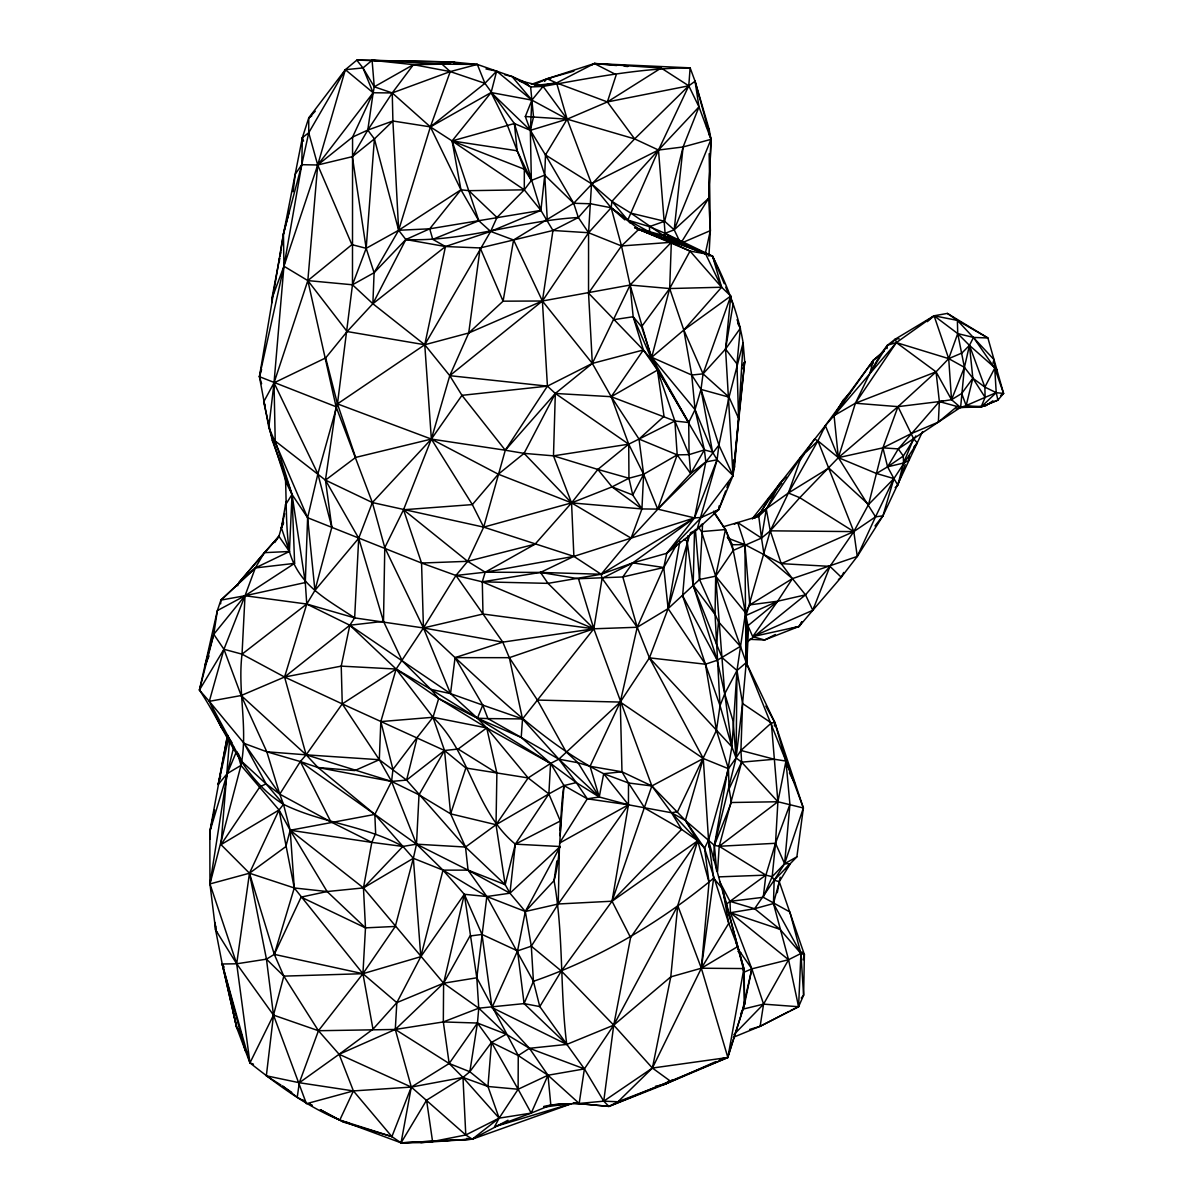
<?xml version="1.0" encoding="UTF-8"?>
<svg xmlns="http://www.w3.org/2000/svg" width="1203" height="1203" viewBox="0 0 1203 1203"><rect width="100%" height="100%" fill="white"/><g stroke="black" fill="none" stroke-linecap="round" stroke-linejoin="round"><path stroke-width="1.5" d="M719.755 881.814L729.995 901.348L730.416 912.701L751.845 968.851L744.522 1004.325L727.86 1057.497L664.612 1084.369L608.929 1106.399L603.741 1101.166L584.402 1068.911L539.786 1006.58L533.425 981.317L531.305 946.19L525.32 911.498L509.952 893.197L468.057 870.13L416.494 844.175L374.84 814.416L318.013 767.544L306.148 754.837L284.57 677.033L306.765 604.041L314.93 590.432L307.622 517.726L292.028 494.463L286.404 482.929L268.825 427.381L259.427 376.674L283.938 266.224L301.773 164.691L308.735 132.766L308.75 117.924L345.351 69.684L356.78 60.15L452.027 61.955L477.32 64.421L512.072 76.541L524.117 81.819L543.094 86.405C591.545 77.819 640.748 68.045 690.131 67.849L695.063 81.248L709.123 129.307L711.018 139.337L708.702 198.254L710.341 230.63L708.928 256.209M531.335 84.36L547.049 78.781L556.598 82.932L567.139 119.157L591.53 183.773L588.568 232.735L588.538 293.126L592.327 363.426L611.229 396.704L639.019 439.065L643.62 474.313L641.936 508.944L631.109 538.147L601.169 574.252L548.012 583.365L482.298 581.831L455.937 575.47L421.561 563.034L307.622 517.726L268.825 427.381L274.028 382.84L283.938 266.224L283.457 233.893L302.359 137.653L308.75 117.924L315.276 111.202M676.943 544.087L663.77 567.515L637.229 627.259L620.282 702.071L621.981 771.8L628.492 782.973L628.447 804.807L612.041 901.212L561.365 971.001L539.786 1006.58L524.087 1003.603L478.764 1008.174L443.321 1021.933L395.291 1029.452L318.449 1030.73L273.502 1015.106L236.69 963.798L215.608 929.904L209.954 883.934L209.818 831.709L227.517 734.988M571.515 1103.722L472.283 1139.181L420.885 1142.624L401.05 1142.85L391.892 1136.624L353.411 1090.926L339.126 1054.279L318.449 1030.73L283.833 976.129L274.299 954.37L294.284 887.964L290.194 830.25L283.502 804.326L279.758 794.16L300.329 761.544L306.148 754.837L342.253 703.905L396.133 669.048L423.441 627.951L455.937 575.47L467.651 561.32L483.681 527.125L505.29 450.223L547.425 386.133L542.403 301.006L552.959 230.48L540.899 210.405L514.388 123.533L484.929 83.323L477.32 64.421L442.042 64.18L372.088 60.3L362.975 67.939L345.351 69.684L317.712 164.991L307.833 280.6L274.028 382.84L275.216 441.035L292.028 494.463L289.427 551.5L255.322 567.936L220.916 600.102L217.367 610.583L213.758 634.297L223.938 649.274L242.029 654.161L284.57 677.033L342.253 703.905L379.306 759.725L391.576 781.424L416.494 844.175L443.005 870.13L464.328 894.295L476.809 977.798L518.252 1055.542L518.117 1089.256L531.2 1113.106L550.824 1105.031L565.771 1103.753L550.809 1104.955M507.997 1120.234L472.283 1139.181L401.05 1142.85L339.787 1120.068C306.675 1106.444 277.893 1084.911 249.953 1062.896L236.69 963.798L209.954 883.934L240.976 765.394C248.374 728.687 237.442 691.274 242.029 654.161L306.765 604.041L305.291 582.553L307.622 517.726L317.893 473.862L337.457 403.892L352.479 284.78L352.569 137.082L373.156 92.766L374.268 86.811L372.088 60.3L413.426 64.646L450.238 71.594L484.929 83.323L496.659 71.157L531.876 100.12L567.139 119.157L634.628 138.901L658.492 150.044L683.109 146.961L711.018 139.337L695.063 81.248L688.778 85.819L634.628 138.901L573.696 203.277L513.576 239.983L480.177 247.938L445.471 246.54L405.862 239.532L398.659 230.269L374.404 138.916L367.787 130.074L373.156 92.766L362.975 67.939L356.78 60.15L452.027 61.955L462.734 64.165M362.975 67.939L374.268 86.811L392.253 92.932L430.388 126.886L452.087 140.931L514.388 123.533L530.343 130.33L567.139 119.157L543.094 86.405L531.876 100.12L525.32 116.511L530.343 130.33L545.485 154.946L591.53 183.773L611.936 201.382L630.928 213.157L664.642 221.277L674.191 229.833L680.672 243.397L708.702 198.254L711.018 139.337L698.988 106.902L688.778 85.819L661.169 68.045L607.38 101.939L567.139 119.157L545.485 154.946L544.748 175.112L540.899 210.405L490.644 231.427L445.471 246.54L372.87 303.727L347.126 331.547L325.667 357.923L274.028 382.84L263.668 401.892L272.329 440.614L292.028 494.463L294.615 563.365L245.021 595.741L217.367 610.583L199.427 690.041L209.292 701.349L241.171 695.529L284.57 677.033L341.231 666.131L396.133 669.048L432.99 717.274L444.524 750.507L450.629 813.845L465.501 847.047L468.057 870.13L486.839 896.536L476.809 977.798L478.764 1008.174L477.441 1023.046L491.501 1042.399L518.252 1055.542L529.44 1048.309L566.748 1044.43C559.816 990.054 563.786 934.551 554.042 880.611C562.658 849.468 558.778 817.213 563.996 785.574L550.583 763.439L521.215 737.439L487.922 718.597L477.426 718.191L438.689 698.507L396.133 669.048L349.817 625.229L306.765 604.041L245.021 595.741L220.916 600.102L220.63 603.801M272.329 440.614L275.216 441.035L325.457 480.132L358.705 538.237L383.501 621.365L402.283 660.943L450.524 693.635L477.426 718.191L521.215 737.439L558.839 759.168L578.041 762.762L590.056 766.281L621.981 771.8L651.861 785.965L685.379 820.431L697.74 840.792L677.755 905.618L613.741 1025.151L584.402 1068.911L547.982 1075.241L531.2 1113.106L499.125 1118.143L462.975 1077.437L449.17 1063.512L443.321 1021.933L443.606 983.197L464.328 894.295L486.839 896.536L509.952 893.197L560.192 846.536L515.335 844.145C475.005 810.942 470.508 752.958 432.99 717.274L438.689 698.507L430.854 689.349L402.283 660.943L349.817 625.229L284.57 677.033M723.259 526.749L737.695 522.568L744.928 544.658L745.514 612.733L736.988 670.507L736.086 757.905L714.387 845.348L713.409 859.98M922.521 431.666L882.957 515.816L857.273 556.433L792.431 578.613L777.634 601.229L747.935 625.71L746.973 666.086L747.935 625.71L732.131 544.718L725.469 529.546L713.605 511.17M477.32 64.421L450.238 71.594L392.253 92.932L373.156 92.766L317.712 164.991L283.938 266.224L307.833 280.6L336.073 406.734L372.359 502.553L384.78 547.636L423.441 627.951L455.065 657.635L482.764 705.123L477.426 718.191L486.734 727.92L496.884 773.138L496.027 824.717L505.185 884.656L509.952 893.197L515.335 844.145L548.854 793.935L563.996 785.574L576.282 782.597L599.259 797.003L628.447 804.807L671.53 812.747L685.379 820.431L714.387 845.348L719.199 846.28L775.529 843.288L789.92 804.446L785.965 761.078L774.867 722.522L746.221 662.597L715.68 576.162L701.544 531.591L698.627 527.47M521.215 737.439L522.523 718.928L509.32 657.68L502.794 642.131L455.937 575.47L485.2 572.207L540.493 572.433L578.478 578.718L593.816 628.793L651.861 785.965L671.53 812.747L677.575 811.679L716.447 730.356L720.041 705.665L715.048 614.492L715.68 576.162L725.469 529.546L714.146 513.049M780.176 877.243L779.273 881.679L804.386 954.565L803.619 995.212L798.581 1006.731L760.116 1026.324L733.319 1037.302M302.554 1099.813L305.637 1101.948L297.231 1097.301L299.321 1082.73L339.126 1054.279L395.291 1029.452L443.606 983.197L469.952 936.009L482.012 934.445L517.546 950.881L531.305 946.19L558.252 903.994L559.41 846.807M373.156 92.766L345.351 69.684L308.735 132.766L302.359 137.653L301.773 164.691L283.457 233.893L259.427 376.674L261.607 383.667M695.063 81.248L698.988 106.902L658.492 150.044L591.53 183.773L611.154 207.758L627.801 220.074L649.425 226.63L665.094 233.307L712.582 256.224C726.326 283.667 738.146 312.344 743.108 342.81L729.033 397.14L718.913 445.14L717.093 459.787L694.522 517.891L632.823 562.869L622.808 576.959L637.229 627.259L649.44 657.846L703.289 758.507L708.552 840.175L743.875 968.565L727.86 1057.497L608.929 1106.399L573.245 1103.106L608.929 1106.399L617.966 1101.768L652.402 1068.053L701.349 968.22L709.033 882.355L704.537 848.175L708.552 840.175L728.447 768.717L736.086 757.905L733.123 721.138L724.747 693.755L717.229 660.267L693.169 585.26L694.507 531.305M689.89 534.147L668.116 608.613L649.44 657.846L620.282 702.071L558.839 759.168L550.583 763.439L548.854 793.935L560.327 821.002L515.335 844.145L505.185 884.656L465.501 847.047L406.599 780.085L379.306 759.725L380.825 721.589L396.133 669.048L430.854 689.349L450.524 693.635L482.764 705.123L487.922 718.597L522.523 718.928L593.816 628.793L602.101 578.327L601.169 574.252L573.891 556.387L571.56 502.884L553.485 455.847L555.32 393.456L547.425 386.133L449.772 375.682L424.764 344.75L372.87 303.727L352.479 284.78L307.833 280.6L347.126 331.547L424.764 344.75L468.719 332.99L542.403 301.006L630.086 285.051L669.68 288.54L721.62 287.246L730.792 296.013L725.559 349.05L733.033 475.606L718.717 509.636L697.063 529.5L666.763 553.29L632.823 562.869L601.169 574.252L540.493 572.433L482.298 581.831L482.989 614.026L423.441 627.951L354.644 617.891L306.765 604.041M790.521 1010.64L798.581 1006.731L788.551 959.723L773.469 903.543L774.146 880.25L784.612 863.709L803.378 807.995L774.867 722.522L765.845 706.116M727.965 915.528L730.416 912.701L754.627 908.716L774.146 880.25L796.867 856.867L803.378 807.995L777.89 801.754L741.649 762.161L736.086 757.905L731.905 746.837L720.041 705.665L705.424 664.221L668.116 608.613L663.77 567.515L666.763 553.29L694.522 517.891L705.83 461.937L704.387 449.922L652.116 360.344L651.71 357.291L669.68 288.54L671.334 242.299L634.628 227.713M717.544 871.528L719.199 846.28L741.649 762.161L740.913 750.461L742.567 703.514L746.221 662.597L746.101 615.44L770.296 530.824L788.401 493.004L817.92 440.854L825.348 425.576L873.348 360.298L884.28 350.96M559.981 830.22L560.327 821.002M461.125 64.165L452.027 61.955L442.042 64.18L413.426 64.646L392.253 92.932L367.787 130.074L352.344 156.661L366.178 248.314L374.103 272.72L372.87 303.727L405.862 239.532L429.712 228.811L540.899 210.405L524.297 189.833L452.087 140.931L491.11 92.541L496.659 71.157L485.952 68.947M237.096 751.92L240.976 765.394L279.051 809.98L290.194 830.25L371.802 842.371L402.87 846.446L416.494 844.175L465.501 847.047L496.027 824.717L548.854 793.935L528.147 777.935L465.862 768.01L444.524 750.507L342.253 703.905L341.231 666.131L349.817 625.229L354.644 617.891C326.599 599.169 299.111 585.876 289.427 551.5C285.622 526.312 286.555 500.854 285.337 475.681M716.702 871.363L714.387 845.348L731.905 746.837L649.44 657.846L705.424 664.221L717.229 660.267L740.356 646.387L718.462 621.771L699.529 579.515L702.567 524.403M725.65 904.791L729.995 901.348L763.243 897.288L789.86 911.949L800.912 953.483L798.581 1006.731L763.574 1004.129L742.762 1009.182L740.627 1014.099M747.258 642.011L805.514 594.853L829.95 566.372L853.799 531.606L868.551 504.538L876.431 473.486L887.588 466.824L898.295 448.914L938.37 422.103L939.363 401.576L936.054 371.847L896.37 342.599L895.408 339.051L934.084 315.787L947.362 313.412L987.904 337.968L1003.573 393.441L997.934 400.103L981.092 407.02L960.611 407.471L939.363 401.576L897.994 406.644L855.378 403.231L834.07 415.606L825.348 425.576L752.311 518.673L759.273 515.967M242.029 654.161L245.021 595.741L255.322 567.936L264.329 552.658L278.916 536.312L283.337 520.734M354.644 617.891L358.705 538.237L372.359 502.553L431.366 439.08L461.967 395.336L547.425 386.133L592.327 363.426L643.364 349.983L652.116 360.344L688.702 422.539L689.078 454.629L690.672 473.546L631.109 538.147L571.56 502.884L498.313 474.208L431.366 439.08L337.457 403.892L325.667 357.923M358.705 538.237L314.93 590.432L331.833 527.26L325.457 480.132L355.637 457.426L337.457 403.892L424.764 344.75L490.644 231.427L496.989 217.472L524.297 189.833L531.365 180.435L530.343 130.33L531.876 100.12L530.628 86.947L524.117 81.819L518.704 80.33M531.305 946.19L561.365 971.001L613.741 1025.151L652.402 1068.053L670.718 1081.362L617.966 1101.768L603.741 1101.166L579.169 1103.452L547.982 1075.241L518.117 1089.256L499.125 1118.143L472.283 1139.181L465.787 1134.97L411.306 1087.076L339.126 1054.279L372.99 1029.197L362.93 973.693L365.486 927.859L363.456 887.904L371.802 842.371L375.637 833.468L374.84 814.416L391.576 781.424L392.96 769.424L380.825 721.589L432.99 717.274L486.734 727.92L550.583 763.439L576.282 782.597L587.305 798.807L628.447 804.807L558.252 903.994L525.32 911.498L486.839 896.536L443.005 870.13L413.351 858.295L374.84 814.416L300.329 761.544L266.81 751.785L244.149 743.409L209.292 701.349L223.938 649.274L245.021 595.741L305.291 582.553L292.028 494.463L285.472 504.944L281.412 527.891L289.427 551.5L264.329 552.658L238.976 582.478L237.653 585.756M436.674 1141.015L401.05 1142.85L411.306 1087.076L395.291 1029.452L396.825 1002.64L420.809 956.686L464.328 894.295L482.012 934.445L491.982 1007.573L529.44 1048.309L547.982 1075.241L550.824 1105.031L543.786 1106.414M749.649 639.319L764.552 639.981L799.108 626.432L812.807 610.282L805.514 594.853L792.431 578.613L749.86 604.853L745.514 612.733L746.221 662.597L785.965 761.078L777.89 801.754L775.529 843.288L772.176 876.716L763.243 897.288L765.875 875.122L775.529 843.288L784.612 863.709L790.251 863.844L779.273 881.679L773.469 903.543L800.912 953.483L803.619 995.212L801.243 998.024M229.532 740.462L221.006 844.641L249.472 873.213L294.284 887.964L327.111 891.543L363.456 887.904L413.351 858.295L416.494 844.175L419.02 794.807L444.524 750.507L458.148 749.048L486.734 727.92L528.147 777.935L496.027 824.717L450.629 813.845L419.02 794.807L391.576 781.424L306.148 754.837L266.81 751.785L241.171 695.529L223.938 649.274L199.427 690.041C225.653 729.078 241.623 778.747 283.502 804.326C321.772 823.198 365.637 825.604 402.87 846.446L363.456 887.904L443.606 983.197L478.764 1008.174L506.252 1034.204L529.44 1048.309L584.402 1068.911L579.169 1103.452L550.824 1105.031M629.951 222.931L627.801 220.074L658.492 150.044L688.778 85.819L690.131 67.849L594.342 63.533L547.049 78.781L534.027 84.751M392.253 92.932L392.9 121.007L374.404 138.916L366.178 248.314L352.479 284.78L374.103 272.72L405.862 239.532C464.373 242.014 520.373 220.555 578.342 217.517L590.493 203.758L611.154 207.758L638.928 229.217L621.485 245.953L588.538 293.126L643.364 349.983L657.47 370.103L674.883 421.02L689.078 454.629L704.387 449.922L712.567 452.117L717.093 459.787L733.033 475.606L701.289 517.485L666.763 553.29L670.492 549.079M746.492 666.221L746.221 662.597L736.988 670.507L731.905 746.837L724.747 693.755L715.68 576.162L733.259 550.388L761.499 538.072L770.296 530.824L799.769 497.681L838.371 457.651L897.994 406.644L936.054 371.847L948.701 358.629L961.904 353.035L969.453 345.381L973.498 337.426L987.904 337.968L957.377 320.389L947.362 313.412M279.322 261.758L279.607 258.043L271.803 298.885L272.089 302.6M560.057 835.694L563.996 785.574L587.305 798.807L599.259 797.003L603.68 773.709C547.064 745.063 501.395 700.026 455.065 657.635L502.794 642.131L593.816 628.793L637.229 627.259L668.116 608.613L699.529 579.515L715.68 576.162L745.514 612.733M747.935 625.71L752.702 636.628L812.807 610.282L841.273 577.214L857.273 556.433L875.543 516.839L838.371 457.651L834.07 415.606L896.37 342.599L934.084 315.787L957.723 333.592L969.453 345.381L964.415 367.336L960.611 407.471L985.422 405.982L992.986 400.764M571.455 1103.647L494.568 1126.73L499.125 1118.143L487.952 1086.489L491.501 1042.399L506.252 1034.204L477.441 1023.046L443.321 1021.933M215.908 926.22L215.608 929.904L222.224 963.979L236.72 1027.678L249.953 1062.896L253.472 1064.189M714.387 845.348L731.379 802.506L729.108 788.852L728.447 768.717L716.447 730.356L705.424 664.221L682.612 595.771L687.845 535.846M733.228 470.614L734.492 467.215L738.582 418.343L743.108 342.81L744.717 361.787L733.033 475.606L718.913 445.14L701.003 389.411L691.725 375.02L683.815 330.028L669.68 288.54L690.026 251.081L705.59 253.848L712.582 256.224L724.281 283.728M774.401 726.086L774.867 722.522L771.349 722.973L740.913 750.461L736.086 757.905L742.567 703.514L736.988 670.507L722.056 657.59L716.537 644.161L718.462 621.771M719.063 876.867L765.875 875.122L772.176 876.716L784.612 863.709L789.92 804.446M733.033 475.606L738.582 418.343L736.943 363.877L740.356 328.254L737.048 319.682M719.078 505.907L718.717 509.636L714.477 511.922M698.988 106.902L683.109 146.961L674.191 229.833L665.094 233.307L663.379 235.457L634.838 227.698M742.777 364.99L744.717 361.787L738.582 418.343L729.033 397.14L703.048 373.862L683.815 330.028L721.62 287.246L712.582 256.224L663.379 235.457L630.928 213.157M280.961 1085.076L266.344 1075.798L273.502 1015.106L283.833 976.129L266.464 959.167L249.472 873.213L279.051 809.98L283.502 804.326L266.104 783.875L241.683 761.409L209.292 701.349L221.172 727.213L231.848 742.446M293.126 191.683L295.216 174.24L301.773 164.691L317.712 164.991L352.344 156.661L374.404 138.916M679.124 242.389L665.094 233.307L658.492 150.044L611.936 201.382L611.154 207.758L621.485 245.953L630.086 285.051L652.116 360.344L633.169 316.75L630.086 285.051L671.334 242.299L690.026 251.081L721.62 287.246L705.59 253.848L663.379 235.457L682.206 242.344L685.966 246.465M887.017 348.629L887.438 345.246L895.408 339.051L899.122 338.765M909.062 455.711L908.445 460.719L903.528 463.035L887.588 466.824L882.912 447.847L897.994 406.644L913.618 438.704L917.272 442.854L893.919 478.599L875.543 516.839L853.799 531.606L781.228 563.636L744.928 544.658L727.74 538.117M728.597 1054.384L744.522 1004.325L744.191 972.144L737.665 946.611L728.762 923.302L704.537 848.175L697.74 840.792L681.62 829.393L671.53 812.747L697.74 840.792L630.598 937.573L613.741 1025.151L603.741 1101.166L652.402 1068.053L727.86 1057.497L728.026 1056.174M349.817 625.229L383.501 621.365L384.78 547.636L403.531 509.756L431.366 439.08L449.772 375.682L468.719 332.99L480.177 247.938L503.095 301.171L542.403 301.006L592.327 363.426L555.32 393.456L505.29 450.223L431.366 439.08L355.637 457.426M727.86 1057.497L701.349 968.22L713.635 878.235L708.552 840.175L709.184 847.438M241.803 1035.227L236.72 1027.678L222.224 963.979L236.69 963.798L249.472 873.213L285.833 846.611L290.194 830.25L374.84 814.416M556.884 860.972L554.042 880.611L525.32 911.498L517.546 950.881L491.982 1007.573L566.748 1044.43L613.741 1025.151L670.778 976.866L701.349 968.22L737.665 946.611L722.597 888.776L713.635 878.235C659.966 922.551 599.365 958.55 533.425 981.317L524.087 1003.603L566.748 1044.43M749.634 1029.437L760.116 1026.324L763.574 1004.129L788.551 959.723L800.912 953.483L804.386 954.565L803.063 959.889M401.05 1142.85L426.569 1100.204L462.975 1077.437L469.832 1071.723L477.441 1023.046L449.17 1063.512L411.306 1087.076L353.411 1090.926L306.419 1103.722L273.502 1015.106L266.464 959.167L274.299 954.37L301.126 897.107L327.111 891.543L365.486 927.859L395.291 926.445L413.351 858.295L420.809 956.686L362.93 973.693L283.833 976.129M279.878 256.314L283.457 233.893L289.367 210.991M895.152 487.636L897.829 485.11L893.919 478.599L876.431 473.486L838.371 457.651L817.92 440.854L801.378 456.523L766.281 509.275L761.499 538.072L764.07 554.733L792.431 578.613L781.228 563.636L770.296 530.824L766.281 509.275L779.785 483.501L786.055 477.02M668.116 608.613L679.815 541.47M777.273 892.686L779.273 881.679L774.146 880.25L772.176 876.716M872.731 363.607L873.348 360.298L883.077 352.028M227.562 735.514L218.164 784.536L227.232 773.604L236.344 751.86M652.402 1068.053L670.778 976.866L677.755 905.618L701.349 968.22L743.875 968.565L744.191 972.144L751.845 968.851L788.551 959.723L730.416 912.701L780.025 929.348L800.912 953.483M279.998 256.239L280.78 252.645M210.254 839.123L209.818 831.709L214.615 809.86M705.274 253.653L710.341 230.63L709.168 153.713M738.296 949.423L751.845 968.851L742.762 1009.182L744.522 1004.325L743.875 968.565L737.665 946.611M228.57 738.371L218.164 784.536L220.675 775.95M283.607 522.824L281.412 527.891L284.63 513.651M547.29 220.089L544.748 175.112L530.343 130.33L533.53 116.871L531.876 100.12L512.072 76.541L504.794 74.766M233.728 747.048L227.232 773.604L209.818 831.709M956.19 409.14L961.197 406.975L938.37 422.103L911.303 433.591L882.912 447.847L838.371 457.651L855.378 403.231L936.054 371.847L951.528 399.712L960.611 407.471L966.159 405.591L972.851 378.238L969.453 345.381L997.046 369.727M371.802 842.371L330.93 821.935L300.329 761.544L318.013 767.544L391.576 781.424L406.599 780.085L417.185 737.454L432.99 717.274M683.109 146.961L664.642 221.277L649.425 226.63L649.68 232.089L705.59 253.848L636.643 228.48L690.026 251.081M742.943 368.9L744.717 361.787M876.431 473.486L882.912 447.847L898.295 448.914L903.318 456.042L903.528 463.035L897.829 485.11L905.182 464.433M420.809 956.686L443.005 870.13L468.057 870.13L505.185 884.656M199.427 690.041L213.758 634.297L245.021 595.741M849.965 392.779L843.694 399.591L834.07 415.606L873.348 360.298L869.995 373.095L855.378 403.231L896.37 342.599L948.701 358.629L964.415 367.336L972.851 378.238L985.107 397.366L981.092 407.02L966.159 405.591L961.708 393.501L972.851 378.238L984.866 387.11L996.219 392.674L1003.573 393.441L994.746 368.193L993.964 359.562L957.377 320.389L934.084 315.787L927.333 321.652M285.472 504.944L286.464 501.365M992.986 363.05L993.964 359.562M213.758 634.297L204.751 666.267L209.036 655.921M875.002 525.937L882.957 515.816L893.919 478.599L887.588 466.824L903.318 456.042L915.859 435.937M261.592 369.562L259.427 376.674L336.073 406.734L325.457 480.132L372.359 502.553L483.681 527.125L573.891 556.387L694.522 517.891L701.289 517.485L718.717 509.636L725.65 490.974M728.447 768.717L703.289 758.507L651.861 785.965L612.041 901.212L630.598 937.573M450.629 813.845L465.862 768.01M690.417 532.839L697.063 529.5L717.093 459.787L705.83 461.937L690.672 473.546L677.199 454.869L639.019 439.065L628.718 444.178L597.846 469.441L571.56 502.884L535.079 544.162L485.2 572.207L482.298 581.831L593.816 628.793L509.32 657.68L455.065 657.635L450.524 693.635L423.441 627.951L421.561 563.034L403.531 509.756L472.343 504.598L498.313 474.208L524.072 453.366L555.32 393.456L611.229 396.704L674.883 421.02L688.702 422.539L695.048 409.667L701.003 389.411L703.048 373.862L730.792 296.013L683.815 330.028L651.71 357.291L688.702 422.539M636.658 228.585L671.334 242.299L621.485 245.953L588.568 232.735L578.342 217.517L573.696 203.277L544.748 175.112L531.365 180.435L517.155 150.781L452.087 140.931L460.96 189.788L429.712 228.811L432.764 239.352L445.471 246.54L424.764 344.75L431.366 439.08L472.343 504.598L483.681 527.125L571.56 502.884L641.936 508.944L657.695 509.125L677.199 454.869L674.883 421.02L639.019 439.065L664.026 416.313L657.47 370.103L611.229 396.704L628.718 444.178L643.62 474.313L657.695 509.125L694.522 517.891L601.169 574.252M898.295 448.914L939.363 401.576L951.528 399.712L948.701 358.629L957.723 333.592L957.377 320.389M281.412 527.891L283.337 522.628M266.344 1075.798L299.321 1082.73L318.449 1030.73L362.93 973.693L395.291 926.445M271.803 298.885L283.938 266.224M726.913 487.576L728.807 482.493M781.228 563.636L829.95 566.372L812.807 610.282L814.22 607.214M391.892 1136.624L339.787 1120.068L320.284 1109.707L343.231 1122.023L391.892 1136.624L411.306 1087.076L462.975 1077.437L487.952 1086.489L518.117 1089.256L491.501 1042.399L469.832 1071.723L449.17 1063.512L395.291 1029.452M720.041 705.665L724.747 693.755L736.988 670.507M711.018 139.337L674.191 229.833L708.702 198.254M903.528 463.035L913.618 438.704M823.92 428.794L825.348 425.576L838.371 457.651M592.327 363.426L630.086 285.051M339.787 1120.068L353.411 1090.926L299.321 1082.73M704.537 848.175L685.379 820.431L703.289 758.507L620.282 702.071L590.056 766.281L599.259 797.003L558.839 759.168L522.523 718.928L482.764 705.123M729.108 788.852L741.649 762.161L774.326 759.258L785.965 761.078L794.506 782.657L789.424 772.897M273.502 1015.106L249.953 1062.896L222.224 963.979L224.179 967.167M838.416 579.575L841.273 577.214L843.709 572.448M966.159 405.591L985.107 397.366L984.866 387.11L994.746 368.193L973.498 337.426L957.723 333.592L964.415 367.336L951.528 399.712L961.708 393.501M689.078 454.629L677.199 454.869L643.62 474.313L632.748 494.989L641.936 508.944L612.041 486.884L597.846 469.441L553.485 455.847L524.072 453.366L505.29 450.223L461.967 395.336L449.772 375.682L542.403 301.006L588.568 232.735L611.154 207.758L624.928 219.908M525.32 911.498L560.192 846.536M801.649 621.951L799.108 626.432L791.965 628.312M798.912 460.809L801.378 456.523L788.401 493.004L752.311 518.673M869.724 366.569L873.348 360.298M374.103 272.72L398.659 230.269L430.388 126.886L450.238 71.594L442.042 64.18M690.672 473.546L704.387 449.922L695.048 409.667L691.725 375.02L651.71 357.291L641.545 326.735L633.169 316.75L614.192 319.607M781.755 483.23L768.702 498.508L758.747 516.162L761.499 538.072L737.695 522.568L734.416 524.177M701.349 968.22L728.762 923.302L722.597 888.776M836.07 412.043L843.694 399.591M887.438 345.246L869.995 373.095L880.446 354.283L887.438 345.246L896.37 342.599M560.478 841.529L587.305 798.807M802.07 621.936L799.108 626.432L752.702 636.628L777.634 601.229L805.514 594.853M274.75 542.553L278.916 536.312L289.427 551.5M779.785 483.501L759.995 513.11L754.702 518.162M800.025 460.343L804.175 454.238M806.251 451.185L814.566 438.99L817.92 440.854L853.799 531.606L857.273 556.433M611.229 396.704L643.364 349.983L633.169 316.75M641.545 326.735L669.68 288.54M392.96 769.424L417.185 737.454M913.934 446.93L917.272 442.854M238.976 582.478L278.916 536.312M891.814 343.156L895.408 339.051M372.99 1029.197L396.825 1002.64L443.606 983.197L476.809 977.798M718.913 445.14L705.83 461.937L657.695 509.125M697.063 529.5L701.92 524.147M785.514 869.062L790.251 863.844M544.553 81.413L547.049 78.781L573.891 71.142M558.252 903.994L612.041 901.212L681.62 829.393L644.883 808.221L628.492 782.973L603.68 773.709L628.447 804.807L559.485 843.123M733.845 1034.7L763.574 1004.129L751.845 968.851M893.919 478.599L868.551 504.538L828.852 468.042L788.401 493.004L799.769 497.681L853.799 531.606L770.296 530.824M220.916 600.102L255.322 567.936L294.615 563.365M468.719 332.99L503.095 301.171L513.576 239.983L552.959 230.48L578.342 217.517M766.281 509.275L758.747 516.162L737.695 522.568M938.37 422.103L957.678 405.982M307.833 280.6L351.908 244.645L366.178 248.314L398.659 230.269L460.96 189.788L468.839 190.675L524.297 189.833L524.328 169.202L507.425 125.368L491.11 92.541L430.388 126.886L392.9 121.007L367.787 130.074L352.569 137.082L317.712 164.991L351.908 244.645M484.929 83.323L430.388 126.886L460.96 189.788L478.824 220.781L490.644 231.427L513.576 239.983L542.403 301.006M655.485 1086.249L664.612 1084.369L669.048 1080.88M406.599 780.085L444.524 750.507M742.567 703.514L771.349 722.973L777.89 801.754L719.199 846.28L765.875 875.122L729.995 901.348L754.627 908.716L780.025 929.348M612.041 901.212L697.74 840.792L709.033 882.355M1000.55 395.531L1003.573 393.441M308.75 117.924L311.788 115.849M682.206 242.344L680.672 243.397L710.341 230.63M528.147 777.935L550.583 763.439L430.854 689.349M448.839 63.909L452.027 61.955L459.23 63.939M591.274 65.308L594.342 63.533L661.169 68.045M716.026 1061.512L664.612 1084.369L672.627 1079.768M374.268 86.811L413.426 64.646M784.612 863.709L796.867 856.867M768.702 498.508L771.95 496.794M760.116 1026.324L788.912 1011.467M524.072 453.366L571.56 502.884L612.041 486.884L628.958 478.238L643.62 474.313M775.333 634.537L764.552 639.981L752.702 636.628M420.885 1142.624L432.569 1141.542L465.787 1134.97L499.125 1118.143M664.612 1084.369L670.718 1081.362M330.93 821.935L279.758 794.16L266.104 783.875L259.983 786.702L221.006 844.641L279.051 809.98L294.284 887.964L362.93 973.693L396.825 1002.64M719.454 1059.978L724.597 1057.693M985.107 397.366L996.219 392.674L994.746 368.193M432.764 239.352L478.824 220.781L452.087 140.931L524.328 169.202L531.365 180.435M494.568 1126.73L531.2 1113.106M754.627 908.716L773.469 903.543M535.079 544.162L467.651 561.32L421.561 563.034M446.554 63.278L452.027 61.955L455.366 63.654M688.778 85.819L607.38 101.939L556.598 82.932L535.094 85.533M539.275 85.939L556.598 82.932L594.342 63.533L616.688 65.533M553.485 455.847L628.718 444.178L628.958 478.238L632.748 494.989L612.041 486.884M236.69 963.798L266.464 959.167M875.543 516.839L882.957 515.816M544.192 1107.106L567.801 1103.858M942.851 401.11L939.363 401.576L943.047 401.922M603.68 773.709L621.981 771.8M691.725 375.02L703.048 373.862L725.559 349.05L740.356 328.254L737.695 323.321M701.544 531.591L725.469 529.546L733.259 550.388M440.418 1140.82L472.283 1139.181L466.749 1138.444M429.712 228.811L398.659 230.269L392.9 121.007M543.094 86.405L530.628 86.947L512.072 76.541M686.522 68L690.131 67.849M547.049 78.781L550.703 78.706M578.478 578.718L622.808 576.959L663.77 567.515L632.823 562.869L602.101 578.327L637.229 627.259M731.379 802.506L777.89 801.754M509.32 657.68L537.38 700.071L620.282 702.071M590.493 203.758L573.696 203.277L545.485 154.946M525.32 116.511L567.139 119.157M552.959 230.48L588.568 232.735M318.013 767.544L354.765 770.597L379.306 759.725L306.148 754.837L241.171 695.529M624.131 66.195L627.861 66.526M520.448 81.428L524.117 81.819L528.012 85.202M628.492 782.973L651.861 785.965M343.231 1122.023L348.765 1122.76M482.989 614.026L593.816 628.793L548.012 583.365L540.493 572.433L573.891 556.387L485.2 572.207L467.651 561.32L403.531 509.756M599.711 64.345L594.342 63.533L616.237 74.736L607.38 101.939L634.628 138.901M423.441 627.951L502.794 642.131M531.876 100.12L491.11 92.541L530.343 130.33M362.93 973.693L274.299 954.37L249.472 873.213L209.954 883.934L227.232 773.604L240.976 765.394L240.916 761.77M740.913 750.461L774.326 759.258M729.033 397.14L701.003 389.411L712.567 452.117L695.048 409.667L651.71 357.291M597.846 469.441L628.958 478.238M301.126 897.107L365.486 927.859M683.785 539.455L687.108 541.079L693.169 585.26L716.537 644.161M649.68 232.089L627.801 220.074L611.936 201.382M438.689 698.507L486.734 727.92M458.148 749.048L496.884 773.138M518.252 1055.542L547.982 1075.241M291.712 1092.369L282.434 1085.993L297.231 1097.301M555.32 393.456L628.718 444.178M741.093 953.377L738.04 951.272L740.928 953.483M363.456 887.904L290.194 830.25L327.111 891.543M469.832 1071.723L487.952 1086.489M248.013 1053.136L245.292 1050.73L222.224 963.979M706.432 126.826L709.123 129.307L709.138 134.931M468.839 190.675L496.989 217.472M829.95 566.372L841.273 577.214M240.66 1031.588L236.72 1027.678L233.322 1012.791M801.784 951.964L804.386 954.565M736.943 363.877L725.559 349.05L733.063 304.359L730.868 299.201M693.169 585.26L715.048 614.492M558.839 759.168L576.282 782.597M727.289 537.215L732.131 544.718L744.928 544.658L749.86 604.853L777.634 601.229L746.101 615.44L746.822 666.026M599.259 797.003L578.041 762.762L566.087 751.845L537.38 700.071M217.427 933.077L215.608 929.904L215.172 922.506M486.839 896.536L533.425 981.317M266.104 783.875L244.149 743.409L279.758 794.16L266.81 751.785M682.612 595.771L717.229 660.267M742.567 968.821L744.191 972.144M274.028 382.84L317.893 473.862L331.833 527.26M238.209 753.364L241.683 761.409M725.74 287.171L727.935 292.329M263.668 401.892L265.036 405.321M712.582 256.224L717.214 268.224M735.89 942.43L738.537 949.362M785.965 761.078L803.378 807.995M969.453 345.381L984.866 387.11M934.084 315.787L948.701 358.629M302.359 137.653L303.547 141.127M308.735 132.766L317.712 164.991M220.36 723.62L221.172 727.213M426.569 1100.204L432.569 1141.542M733.604 460.012L734.492 467.215M517.546 950.881L524.087 1003.603M514.388 123.533L517.155 150.781M695.349 529.425L699.529 579.515M462.975 1077.437L465.787 1134.97M996.219 392.674L981.092 407.02L997.934 400.103L996.219 392.674M312.148 1105.392L308.9 1103.662L312.178 1105.437"/></g></svg>
